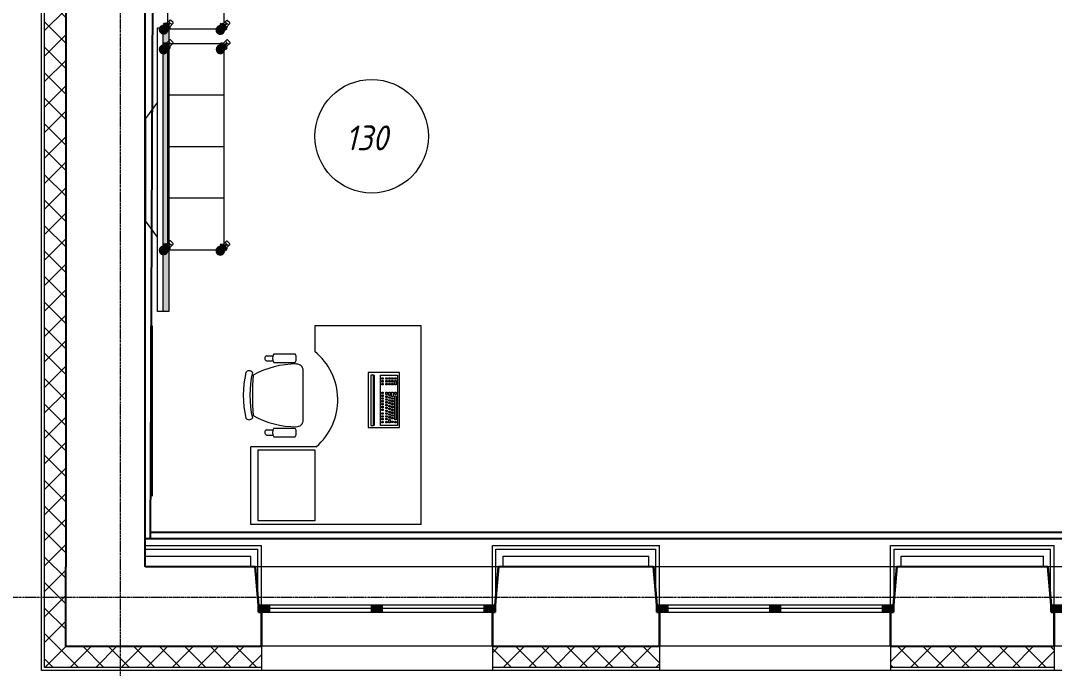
# Model space of a CAD drawing. Header units: millimetres. Extents: x -10178924 to 11692288, y -947381 to 58396.
# Drawn here: x 826077 to 833369, y -922743 to -918179 of the extents above; entities that cross this region are included whole.
import ezdxf

# ---------------------------------------------------------------- set-up
doc = ezdxf.new("R2010")
doc.units = ezdxf.units.MM
doc.linetypes.add('ADSK_Штрих_ш3 п1_5', pattern=[4.5, 3, -1.5])
doc.linetypes.add('осевая', pattern=[50.8, 31.75, -6.35, 6.35, -6.35])
for name, color, linetype in [('PDF _Марки помещений', 5, 'Continuous'), ('PDF _подоконники с зашивкой', 250, 'Continuous'), ('PDF _Стены краска9010', 7, 'Continuous')]:
    doc.layers.add(name, color=color, linetype=linetype)
doc.layers.add('PDF _Стены отделка', color=7, linetype='Continuous', true_color=0xb505c2)
for name, color, linetype, lineweight in [('Отделка СТЕН', 6, 'Continuous', 13), ('Перегородки_ГКЛ', 20, 'Continuous', 9), ('Размеры осевые', 153, 'Continuous', 9), ('Стены.1', 7, 'Continuous', 25), ('ТХ оборудование', 7, 'Continuous', 9)]:
    doc.layers.add(name, color=color, linetype=linetype, lineweight=lineweight)
doc.styles.add('ISOCPEUR', font='isocpeui.ttf', dxfattribs={"width": 0.9})

# ---------------------------------------------------------------- blocks, each defined once
blk = doc.blocks.new('кресло специалиста')
at = {"layer": 'ТХ оборудование', "color": 252, "lineweight": 9, "true_color": 0x939598}
for p, q in [((-258.8, 279.6), (-213.2, 279.6)), ((-258.8, 242.8), (-213.1, 242.8)), ((-207.4, 291.6), (-56.3, 291.6)), ((-207.4, 231.4), (-56.3, 231.4)), ((0, -175.1), (0, 175.1)), ((-258.9, -279.6), (-213.2, -279.6)), ((-258.8, -242.8), (-213.1, -242.8)), ((-207.4, -231.4), (-56.3, -231.4)), ((-207.4, -291.6), (-56.3, -291.6))]:
    blk.add_line(p, q, dxfattribs=at)
for centre, radius, start, end in [((-48.5, -403.4), 624.5, 89.87797, 119.10589), ((-250.3, 261.2), 20.2, 114.89545, 245.33537), ((-157.4, 261.5), 58.4, 148.95101, 211.04877), ((-106.3, 261.5), 58.4, 328.95097, 31.04877), ((-45.4, 175.7), 45.4, 359.25187, 92.18664), ((325.7, 0.7), 747.5, 167.60199, 192.39777), ((-381.1, 145.4), 28.1, 34.29007, 145.70964), ((372.2, 0.7), 747.5, 167.60199, 192.39777), ((1404, 0.7), 1761.9, 175.39382, 184.65462), ((-48.5, 403.4), 624.5, 240.90677, 270.12147), ((-381.1, -143.9), 28.1, 214.29147, 325.70827), ((-45.4, -175.7), 45.4, 267.81347, 0.74787), ((-250.3, -261.2), 20.2, 114.89545, 245.33537), ((-157.4, -261.5), 58.4, 148.95098, 211.04877), ((-106.3, -261.5), 58.4, 328.95097, 31.04877)]:
    blk.add_arc(centre, radius, start, end, dxfattribs=at)
blk = doc.blocks.new('A$C01E1659C')
at = {"layer": 'ТХ оборудование', "lineweight": 9, "true_color": 0x939598}
h = blk.add_hatch(color=252, dxfattribs=at)
h.dxf.hatch_style = 1
h.paths.add_polyline_path([(-354.7, -170.2), (0, -170.2), (0, -165.7), (-354.7, -165.7)])
at = {"color": 252, "lineweight": 9, "true_color": 0x939598}
blk.add_lwpolyline([(-368.2, 12.9), (18.8, 12.9), (18.8, -206), (-368.2, -206)], close=True, dxfattribs=at)
at = {"layer": 'ТХ оборудование', "color": 252, "lineweight": 9, "true_color": 0x939598}
for p, q in [((-354.7, 0), (-354.7, -120)), ((0, 0), (-354.7, 0)), ((0, -120), (0, 0)), ((-335.3, -9.8), (-335.3, -20)), ((-325.3, -9.8), (-335.3, -9.8)), ((-335.3, -20), (-325.3, -20)), ((-335.3, -52), (-335.3, -62.2)), ((-312.1, -52), (-335.3, -52)), ((-335.3, -62.2), (-312.1, -62.2)), ((-335.3, -72.5), (-335.3, -82.7)), ((-325.3, -72.5), (-335.3, -72.5)), ((-333.6, -31.4), (-333.6, -41.7)), ((-323.7, -31.4), (-333.6, -31.4)), ((-333.6, -41.7), (-323.7, -41.7)), ((-325.3, -20), (-325.3, -9.8)), ((-325.3, -82.7), (-325.3, -72.5)), ((-323.7, -41.7), (-323.7, -31.4)), ((-315.4, -9.8), (-315.4, -20)), ((-146.2, -9.8), (-315.4, -9.8)), ((-315.4, -20), (-146.2, -20)), ((-315.4, -72.5), (-315.4, -82.7)), ((-305.4, -72.5), (-315.4, -72.5)), ((-312.1, -62.2), (-312.1, -52)), ((-308.7, -31.4), (-308.7, -41.7)), ((-298.8, -31.4), (-308.7, -31.4)), ((-308.7, -41.7), (-298.8, -41.7)), ((-305.4, -82.7), (-305.4, -72.5)), ((-302.1, -52), (-302.1, -62.2)), ((-292.2, -52), (-302.1, -52)), ((-302.1, -62.2), (-292.2, -62.2)), ((-298.8, -41.7), (-298.8, -31.4)), ((-295.5, -72.5), (-295.5, -82.7)), ((-285.5, -72.5), (-295.5, -72.5)), ((-292.2, -62.2), (-292.2, -52)), ((-288.8, -31.4), (-288.8, -41.7)), ((-278.9, -31.4), (-288.8, -31.4)), ((-288.8, -41.7), (-278.9, -41.7)), ((-285.5, -82.7), (-285.5, -72.5)), ((-282.2, -52), (-282.2, -62.2)), ((-272.3, -52), (-282.2, -52)), ((-282.2, -62.2), (-272.3, -62.2)), ((-278.9, -41.7), (-278.9, -31.4)), ((-275.6, -72.5), (-275.6, -82.7)), ((-265.6, -72.5), (-275.6, -72.5)), ((-272.3, -62.2), (-272.3, -52)), ((-268.9, -31.4), (-268.9, -41.7)), ((-259, -31.4), (-268.9, -31.4)), ((-268.9, -41.7), (-259, -41.7)), ((-265.6, -82.7), (-265.6, -72.5)), ((-262.3, -52), (-262.3, -62.2)), ((-252.4, -52), (-262.3, -52)), ((-262.3, -62.2), (-252.4, -62.2)), ((-259, -41.7), (-259, -31.4)), ((-255.7, -72.5), (-255.7, -82.7)), ((-245.7, -72.5), (-255.7, -72.5)), ((-252.4, -62.2), (-252.4, -52)), ((-249, -31.4), (-249, -41.7)), ((-239.1, -31.4), (-249, -31.4)), ((-249, -41.7), (-239.1, -41.7)), ((-245.7, -82.7), (-245.7, -72.5)), ((-242.4, -52), (-242.4, -62.2)), ((-232.5, -52), (-242.4, -52)), ((-242.4, -62.2), (-232.5, -62.2)), ((-239.1, -41.7), (-239.1, -31.4)), ((-235.8, -72.5), (-235.8, -82.7)), ((-225.8, -72.5), (-235.8, -72.5)), ((-232.5, -62.2), (-232.5, -52)), ((-229.2, -31.4), (-229.2, -41.7)), ((-219.2, -31.4), (-229.2, -31.4)), ((-229.2, -41.7), (-219.2, -41.7)), ((-225.8, -82.7), (-225.8, -72.5)), ((-222.5, -52), (-222.5, -62.2)), ((-212.6, -52), (-222.5, -52)), ((-222.5, -62.2), (-212.6, -62.2)), ((-219.2, -41.7), (-219.2, -31.4)), ((-215.9, -72.5), (-215.9, -82.7)), ((-205.9, -72.5), (-215.9, -72.5)), ((-212.6, -62.2), (-212.6, -52)), ((-209.3, -31.4), (-209.3, -41.7)), ((-199.3, -31.4), (-209.3, -31.4)), ((-209.3, -41.7), (-199.3, -41.7)), ((-205.9, -82.7), (-205.9, -72.5)), ((-202.6, -52), (-202.6, -62.2)), ((-192.7, -52), (-202.6, -52)), ((-202.6, -62.2), (-192.7, -62.2)), ((-199.3, -41.7), (-199.3, -31.4)), ((-196, -72.5), (-196, -82.7)), ((-186, -72.5), (-196, -72.5)), ((-192.7, -62.2), (-192.7, -52)), ((-189.4, -31.4), (-189.4, -41.7)), ((-179.4, -31.4), (-189.4, -31.4)), ((-189.4, -41.7), (-179.4, -41.7)), ((-186, -82.7), (-186, -72.5)), ((-182.7, -52), (-182.7, -62.2)), ((-172.8, -52), (-182.7, -52)), ((-182.7, -62.2), (-172.8, -62.2)), ((-179.4, -41.7), (-179.4, -31.4)), ((-176.1, -72.5), (-176.1, -82.7)), ((-166.1, -72.5), (-176.1, -72.5)), ((-172.8, -62.2), (-172.8, -52)), ((-169.5, -31.4), (-169.5, -41.7)), ((-159.5, -31.4), (-169.5, -31.4)), ((-169.5, -41.7), (-159.5, -41.7)), ((-166.1, -82.7), (-166.1, -72.5)), ((-162.8, -52), (-162.8, -62.2)), ((-152.9, -52), (-162.8, -52)), ((-162.8, -62.2), (-152.9, -62.2)), ((-159.5, -41.7), (-159.5, -31.4)), ((-156.2, -72.5), (-156.2, -82.7)), ((-146.2, -72.5), (-156.2, -72.5)), ((-152.9, -62.2), (-152.9, -52)), ((-149.6, -31.4), (-149.6, -41.7)), ((-119.7, -31.4), (-149.6, -31.4)), ((-149.6, -41.7), (-119.7, -41.7)), ((-146.2, -20), (-146.2, -9.8)), ((-146.2, -82.7), (-146.2, -72.5)), ((-142.9, -52), (-142.9, -62.2)), ((-119.7, -52), (-142.9, -52)), ((-142.9, -62.2), (-119.7, -62.2)), ((-136.3, -9.8), (-136.3, -20)), ((-119.7, -9.8), (-136.3, -9.8)), ((-136.3, -20), (-119.7, -20)), ((-136.3, -72.5), (-136.3, -82.7)), ((-119.7, -72.5), (-136.3, -72.5)), ((-119.7, -20), (-119.7, -9.8)), ((-119.7, -41.7), (-119.7, -31.4)), ((-119.7, -62.2), (-119.7, -52)), ((-119.7, -82.7), (-119.7, -72.5)), ((-68.4, -9.8), (-68.4, -20)), ((-38.6, -9.8), (-68.4, -9.8)), ((-68.4, -20), (-38.6, -20)), ((-68.4, -31.4), (-68.4, -41.7)), ((-58.5, -31.4), (-68.4, -31.4)), ((-68.4, -41.7), (-58.5, -41.7)), ((-68.4, -52), (-68.4, -62.2)), ((-58.5, -52), (-68.4, -52)), ((-68.4, -62.2), (-58.5, -62.2)), ((-68.4, -72.5), (-68.4, -82.7)), ((-58.5, -72.5), (-68.4, -72.5)), ((-58.5, -41.7), (-58.5, -31.4)), ((-58.5, -62.2), (-58.5, -52)), ((-58.5, -82.7), (-58.5, -72.5)), ((-48.5, -31.4), (-48.5, -41.7)), ((-38.6, -31.4), (-48.5, -31.4)), ((-48.5, -41.7), (-38.6, -41.7)), ((-48.5, -52), (-48.5, -62.2)), ((-38.6, -52), (-48.5, -52)), ((-48.5, -62.2), (-38.6, -62.2)), ((-48.5, -72.5), (-48.5, -82.7)), ((-38.6, -72.5), (-48.5, -72.5)), ((-38.6, -20), (-38.6, -9.8)), ((-38.6, -41.7), (-38.6, -31.4)), ((-38.6, -62.2), (-38.6, -52)), ((-38.6, -82.7), (-38.6, -72.5)), ((-28.6, -9.8), (-28.6, -20)), ((-18.7, -9.8), (-28.6, -9.8)), ((-28.6, -20), (-18.7, -20)), ((-28.6, -31.4), (-28.6, -41.7)), ((-18.7, -31.4), (-28.6, -31.4)), ((-28.6, -41.7), (-18.7, -41.7)), ((-28.6, -52), (-28.6, -62.2)), ((-18.7, -52), (-28.6, -52)), ((-28.6, -62.2), (-18.7, -62.2)), ((-28.6, -72.5), (-28.6, -82.7)), ((-18.7, -72.5), (-28.6, -72.5)), ((-18.7, -20), (-18.7, -9.8)), ((-18.7, -41.7), (-18.7, -31.4)), ((-18.7, -62.2), (-18.7, -52)), ((-18.7, -82.7), (-18.7, -72.5)), ((-354.7, -120), (0, -120)), ((-335.3, -82.7), (-325.3, -82.7)), ((-335.3, -101), (-335.3, -111.3)), ((-325.3, -101), (-335.3, -101)), ((-335.3, -111.3), (-325.3, -111.3)), ((-325.3, -111.3), (-325.3, -101)), ((-315.4, -82.7), (-305.4, -82.7)), ((-315.4, -101), (-315.4, -111.3)), ((-305.4, -101), (-315.4, -101)), ((-315.4, -111.3), (-305.4, -111.3)), ((-305.4, -111.3), (-305.4, -101)), ((-295.5, -82.7), (-285.5, -82.7)), ((-295.5, -101), (-295.5, -111.3)), ((-285.5, -101), (-295.5, -101)), ((-295.5, -111.3), (-285.5, -111.3)), ((-285.5, -111.3), (-285.5, -101)), ((-275.6, -82.7), (-265.6, -82.7)), ((-275.6, -101), (-275.6, -111.3)), ((-265.6, -101), (-275.6, -101)), ((-275.6, -111.3), (-265.6, -111.3)), ((-265.6, -111.3), (-265.6, -101)), ((-255.7, -82.7), (-245.7, -82.7)), ((-249, -101), (-249, -111.3)), ((-239.1, -101), (-249, -101)), ((-249, -111.3), (-239.1, -111.3)), ((-239.1, -111.3), (-239.1, -101)), ((-235.8, -82.7), (-225.8, -82.7)), ((-229.2, -101), (-229.2, -111.3)), ((-219.2, -101), (-229.2, -101)), ((-229.2, -111.3), (-219.2, -111.3)), ((-219.2, -111.3), (-219.2, -101)), ((-215.9, -82.7), (-205.9, -82.7)), ((-209.3, -101), (-209.3, -111.3)), ((-199.3, -101), (-209.3, -101)), ((-209.3, -111.3), (-199.3, -111.3)), ((-199.3, -111.3), (-199.3, -101)), ((-196, -82.7), (-186, -82.7)), ((-189.4, -101), (-189.4, -111.3)), ((-179.4, -101), (-189.4, -101)), ((-189.4, -111.3), (-179.4, -111.3)), ((-179.4, -111.3), (-179.4, -101)), ((-176.1, -82.7), (-166.1, -82.7)), ((-169.5, -101), (-169.5, -111.3)), ((-159.5, -101), (-169.5, -101)), ((-169.5, -111.3), (-159.5, -111.3)), ((-159.5, -111.3), (-159.5, -101)), ((-156.2, -82.7), (-146.2, -82.7)), ((-149.6, -101), (-149.6, -111.3)), ((-139.6, -101), (-149.6, -101)), ((-149.6, -111.3), (-139.6, -111.3)), ((-139.6, -111.3), (-139.6, -101)), ((-136.3, -82.7), (-119.7, -82.7)), ((-129.7, -101), (-129.7, -111.3)), ((-119.7, -101), (-129.7, -101)), ((-129.7, -111.3), (-119.7, -111.3)), ((-119.7, -111.3), (-119.7, -101)), ((-68.4, -82.7), (-58.5, -82.7)), ((-68.4, -101), (-68.4, -111.3)), ((-58.5, -101), (-68.4, -101)), ((-68.4, -111.3), (-58.5, -111.3)), ((-58.5, -111.3), (-58.5, -101)), ((-48.5, -82.7), (-38.6, -82.7)), ((-48.5, -101), (-48.5, -111.3)), ((-38.6, -101), (-48.5, -101)), ((-48.5, -111.3), (-38.6, -111.3)), ((-38.6, -111.3), (-38.6, -101)), ((-28.6, -82.7), (-18.7, -82.7)), ((-28.6, -101), (-28.6, -111.3)), ((-18.7, -101), (-28.6, -101)), ((-28.6, -111.3), (-18.7, -111.3)), ((-18.7, -111.3), (-18.7, -101))]:
    blk.add_line(p, q, dxfattribs=at)
for points in [[(-354.7, -170.2), (0, -170.2), (0, -165.7), (-354.7, -165.7)], [(-354.7, -170.2), (0, -170.2), (0, -187.3), (-354.7, -187.3)]]:
    blk.add_lwpolyline(points, close=True, dxfattribs=at)
blk = doc.blocks.new('A$C00f06a42')
at = {"layer": 'ТХ оборудование', "color": 252, "lineweight": 9, "true_color": 0x939598}
for p, q in [((0, 0), (-1400, 0)), ((-1400, 0), (-1400, -750)), ((0, 0), (0, -1200)), ((-1400, -750), (-1219.1, -750)), ((-547.9, -739), (-547.9, -1200)), ((0, -1200), (-547.9, -1200))]:
    blk.add_line(p, q, dxfattribs=at)
blk.add_lwpolyline([(-26.4, -1148.7), (-526.4, -1148.7), (-526.4, -748.7), (-26.4, -748.7)], close=True, dxfattribs=at)
at = {"layer": 'ТХ оборудование', "color": 252, "lineweight": 9, "ltscale": 50, "true_color": 0x939598}
blk.add_arc((-878.9, -1024.4), 437, 40.76329, 141.11011, dxfattribs=at)
blk = doc.blocks.new('A$C192C3C2E')
at = {"layer": 'ТХ оборудование', "lineweight": 9, "true_color": 0x939598}
h = blk.add_hatch(color=252, dxfattribs=at)
h.dxf.hatch_style = 1
h.paths.add_polyline_path([(1950, 0), (-50, 0), (-50, 40.5), (1950, 40.5)])
at = {"layer": 'ТХ оборудование', "color": 252, "lineweight": 9, "true_color": 0x939598}
for p, q in [((473.9, 80.9), (588.9, 163.9)), ((1311.1, 163.9), (588.9, 163.9)), ((1426.1, 80.9), (1311.1, 163.9))]:
    blk.add_line(p, q, dxfattribs=at)
for points in [[(1950, 0), (-50, 0), (-50, 80.9), (1950, 80.9)], [(1950, 0), (-50, 0), (-50, 40.5), (1950, 40.5)]]:
    blk.add_lwpolyline(points, close=True, dxfattribs=at)
blk = doc.blocks.new('A$C6ec7b9be')
at = {"layer": 'ТХ оборудование', "color": 252, "lineweight": 5, "true_color": 0x939598, "transparency": 33554687}
for p, q in [((0, 13.1), (0, 12.9)), ((0, 12.9), (0, -12.9)), ((3, 16.1), (37.5, 16.1)), ((16, 3.1), (16, 16.1)), ((16, 3.1), (84, 3.1)), ((36, 16.1), (36, 3.1)), ((37.5, 22.1), (61.4, 22.1)), ((37.5, 18.1), (37.5, 22.1)), ((63.3, 20.1), (37.5, 20.1)), ((37.5, 18.1), (37.5, 12.8)), ((37.5, 16.1), (97, 16.1)), ((37.5, 12.8), (37.5, -17.9)), ((43.8, 27.1), (50, 27.1)), ((43.8, 27.1), (43.8, 22.1)), ((45.5, 20.1), (45.5, 22.1)), ((45.5, -15.9), (45.5, 16.1)), ((46, -21.9), (46, 22.1)), ((50, 27.1), (56.3, 27.1)), ((50, 27.1), (50, 22.1)), ((54, -21.9), (54, 22.1)), ((54.5, 20.1), (54.5, 22.1)), ((54.5, -15.9), (54.5, 16.1)), ((56.3, 27.1), (56.3, 22.1)), ((64, 16.1), (64, 3.1)), ((70.3, -12.4), (70.5, 12.6)), ((70.5, 12.6), (70.3, -12.4)), ((95.5, 12.5), (70.5, 12.6)), ((71.6, 11.4), (71.5, -11.2)), ((94.2, 11.3), (71.6, 11.4)), ((84, 3.1), (84, 16.1)), ((94.1, -11.3), (94.2, 11.3)), ((95.3, -12.5), (95.5, 12.5)), ((96.5, 12.5), (95.5, 12.5)), ((96.3, -13.5), (96.5, 12.5)), ((100, 13.1), (100, -12.9)), ((97, -15.9), (3, -15.9)), ((84, -2.9), (16, -2.9)), ((16, -2.9), (16, -15.9)), ((36, -15.9), (36, -2.9)), ((37.5, -21.9), (37.5, -17.9)), ((37.5, -19.9), (63.3, -19.9)), ((61.4, -21.9), (37.5, -21.9)), ((43.5, -26.9), (43.5, -21.9)), ((50, -26.9), (43.5, -26.9)), ((45.5, -21.9), (45.5, -19.9)), ((46, -27.3), (46, -26.9)), ((46, -28.9), (46, -27.3)), ((46, -28.9), (54, -28.9)), ((50, -26.9), (50, -21.9)), ((56.5, -26.9), (50, -26.9)), ((54, -27.3), (54, -26.9)), ((54, -28.9), (54, -27.3)), ((54.5, -21.9), (54.5, -19.9)), ((56.5, -26.9), (56.5, -21.9)), ((64, -15.9), (64, -2.9)), ((95.3, -12.5), (70.3, -12.4)), ((70.3, -12.4), (95.3, -12.5)), ((85.3, -13.9), (70.3, -13.9)), ((85.3, -27.4), (70.3, -27.4)), ((71.5, -11.2), (94.1, -11.3)), ((84, -2.9), (84, -15.9)), ((85.3, -12.4), (85.3, -27.4)), ((85.3, -27.4), (86.3, -27.5)), ((86.3, -13.5), (95.3, -13.5)), ((86.3, -27.5), (86.3, -13.5)), ((95.3, -13.5), (96.3, -13.5))]:
    blk.add_line(p, q, dxfattribs=at)
for centre, radius, start, end in [((3, 13.1), 3, 90, 180), ((82.9, 0.1), 28.5, 153.7256, 270), ((82.9, 0.1), 28.5, 90, 153.7256), ((82.9, 0.1), 25, 90, 270), ((82.9, 0.1), 28, 90, 139.9948), ((61.4, 25.1), 3, 270, 310.74905), ((82.9, 0.1), 30, 90, 130.74905), ((82.9, 0.1), 15, 123.29728, 270), ((82.9, 0.1), 12, 90, 270), ((82.9, 0.1), 15, 90, 123.29728), ((82.9, 0.1), 6, 90, 270), ((82.9, 0.1), 5, 359.73997, 179.73997), ((82.9, 0.1), 5, 179.73997, 359.73997), ((82.9, 0.1), 30, 294.36429, 90), ((82.9, 0.1), 28.5, 295.75433, 90), ((82.9, 0.1), 28, 270, 90), ((82.9, 0.1), 25, 270, 90), ((82.9, 0.1), 15, 56.18266, 90), ((82.9, 0.1), 12, 270, 90), ((82.9, 0.1), 6, 270, 90), ((82.9, 0.1), 15, 25.5819, 56.18266), ((82.9, 0.1), 15, 333.89804, 25.5819), ((97, 13.1), 3, 0, 90), ((3, -12.9), 3, 180, 270), ((82.9, 0.1), 28, 220.0052, 270), ((61.4, -24.9), 3, 49.25095, 90), ((82.9, 0.1), 30, 229.25095, 270), ((82.9, 0.1), 15, 270, 333.89804), ((82.9, 0.1), 28.5, 270, 295.75433), ((82.9, 0.1), 30, 270, 294.36429), ((97, -12.9), 3, 270, 0)]:
    blk.add_arc(centre, radius, start, end, dxfattribs=at)
for points in [[(39.5, 20.1), (38.3, 21.2), (37.5, 22.1), (37.5, 22.1)], [(39.5, -19.9), (38.3, -21.1), (37.5, -21.9), (37.5, -21.9)]]:
    blk.add_rational_spline(points, [1, 0.804737854124, 0.804737854124, 1], degree=3, dxfattribs=at)
blk = doc.blocks.new('A$C0E844DE9')
at = {"layer": 'ТХ оборудование', "color": 252, "lineweight": 9, "true_color": 0x939598}
for p, q in [((28.8, 457.4), (28.8, 57.4)), ((1479.9, 457.4), (28.8, 457.4)), ((391.6, 457.4), (391.6, 57.4)), ((754.3, 457.4), (754.3, 57.4)), ((1117.1, 457.4), (1117.1, 57.4)), ((1479.9, 57.4), (1479.9, 457.4)), ((28.8, 57.4), (1479.9, 57.4))]:
    blk.add_line(p, q, dxfattribs=at)
at = {"layer": 'ТХ оборудование', "color": 252, "lineweight": 9, "ltscale": 200, "true_color": 0x939598, "rotation": 315}
for p in [(10, 489.6), (1428.7, 488.5), (10, 88.5), (1426.3, 88.5)]:
    blk.add_blockref('A$C6ec7b9be', p, dxfattribs=at)
blk = doc.blocks.new('Двустворчатое Окно 22')
at = {"layer": 'Стены.1', "linetype": 'Continuous', "lineweight": 0}
for points in [[(-835, 0), (-835, -50), (-755, -50), (-755, 0)], [(0, -50), (0, 0), (-40, 0), (-40, -50)], [(0, 0), (0, -50), (40, -50), (40, 0)], [(835, -50), (835, 0), (755, 0), (755, -50)]]:
    blk.add_hatch(color=256, dxfattribs=at).paths.add_polyline_path(points)
at = {"layer": 'Стены.1', "linetype": 'Continuous', "lineweight": 5}
for p, q in [((-858.6, 270), (858.6, 270)), ((-755, 0), (-40, 0)), ((40, 0), (755, 0)), ((-755, -25), (-40, -25)), ((-40, -50), (-755, -50)), ((40, -25), (755, -25)), ((755, -50), (40, -50)), ((-815, -290), (815, -290))]:
    blk.add_line(p, q, dxfattribs=at)
at = {"layer": 'Стены.1', "linetype": 'Continuous', "lineweight": 30}
for p, q in [((-835, 0), (-858.6, 270)), ((835, 0), (858.6, 270)), ((-835, -50), (-835, 0)), ((-835, -50), (-835, 0)), ((835, -50), (835, 0)), ((835, -50), (835, 0)), ((-815, -50), (-835, -50)), ((-815, -50), (-835, -50)), ((-815, -290), (-815, -50)), ((815, -50), (835, -50)), ((815, -50), (835, -50)), ((815, -290), (815, -50))]:
    blk.add_line(p, q, dxfattribs=at)
at = {"layer": 'Стены.1', "linetype": 'Continuous', "lineweight": 20}
for p, q in [((-835, 0), (-755, 0)), ((-755, 0), (-755, -50)), ((-40, -50), (-40, 0)), ((-40, 0), (0, 0)), ((0, 0), (40, 0)), ((40, 0), (40, -50)), ((755, -50), (755, 0)), ((755, 0), (835, 0)), ((-755, -50), (-835, -50)), ((0, -50), (-40, -50)), ((40, -50), (0, -50)), ((835, -50), (755, -50))]:
    blk.add_line(p, q, dxfattribs=at)
blk = doc.blocks.new('A$Cad086cf1')
at = {"layer": 'Отделка СТЕН', "true_color": 0x636466, "transparency": 33554687}
h = blk.add_hatch(dxfattribs=at)
h.set_pattern_fill('ANSI37', color=251, scale=40)
h.set_pattern_definition([(45, (142968.72, -47941.48), (-89.80256, 89.80256), []), (135, (142968.72, -47941.48), (-89.80256, -89.80256), [])])
h.paths.add_polyline_path([(-7386.275, -40477.364), (-7536.275, -40477.364), (-7536.275, -48446.478), (-6006.547, -48446.478), (-6006.547, -48296.478), (-7386.275, -48296.478)])
h.paths.add_polyline_path([(-3197.852, -48296.478), (-4376.547, -48296.478), (-4376.547, -48446.478), (-3197.852, -48446.478)])
h.paths.add_polyline_path([(-414.627, -48296.478), (-1567.852, -48296.478), (-1567.852, -48446.478), (-414.627, -48446.478)])
h.paths.add_polyline_path([(2382.027, -48296.478), (1215.373, -48296.478), (1215.373, -48446.478), (2382.027, -48446.478)])
h.paths.add_polyline_path([(-7386.275, -31868.119), (-151.462, -31868.119), (-151.462, -31718.119), (-7536.275, -31718.119), (-7536.275, -33241.401), (-7386.275, -33241.401)])
h.paths.add_polyline_path([(25266.729, -31249.802), (25116.721, -31249.802), (25121.326, -31717.601), (24909.646, -31718.119), (24909.646, -31868.119), (25272.81, -31867.587)])
h.paths.add_polyline_path([(23279.646, -31718.119), (22121.774, -31718.119), (22121.774, -31868.119), (23279.646, -31868.119)])
h.paths.add_polyline_path([(20491.774, -31718.119), (19316.859, -31718.119), (19316.859, -31868.119), (20491.774, -31868.119)])
h.paths.add_polyline_path([(17713.142, -29916.63), (17168.725, -29916.63), (17168.725, -30066.63), (17563.142, -30066.63), (17563.142, -31868.119), (17886.859, -31868.119), (17886.859, -31718.119), (17713.142, -31718.119)])
h.paths.add_polyline_path([(17168.725, -29916.63), (16213.142, -29916.63), (16213.142, -30066.63), (17168.725, -30066.63)])
h.paths.add_polyline_path([(14198.142, -29916.63), (13168.725, -29916.63), (13168.725, -30066.63), (14198.142, -30066.63)])
h.paths.add_polyline_path([(13168.725, -29916.63), (12691.199, -29916.63), (12691.199, -31718.119), (12503.883, -31718.119), (12503.883, -31868.119), (12841.199, -31868.119), (12841.199, -30066.63), (13168.725, -30066.63)])
h.paths.add_polyline_path([(11073.883, -31718.119), (9888.912, -31718.119), (9888.912, -31868.119), (11073.883, -31868.119)])
h.paths.add_polyline_path([(8258.912, -31718.119), (7097.756, -31718.119), (7097.756, -31868.119), (8258.912, -31868.119)])
h.paths.add_polyline_path([(5467.756, -31718.119), (4303.088, -31718.119), (4303.088, -31868.119), (5465.74, -31868.119)])
h.paths.add_polyline_path([(2673.088, -31718.119), (1478.538, -31718.119), (1478.538, -31868.119), (2673.088, -31868.119)])
h.paths.add_polyline_path([(23941.72, -48296.478), (23603.748, -48296.478), (23603.748, -48446.478), (23941.72, -48446.478)])
h.paths.add_polyline_path([(21973.748, -48296.478), (20808.789, -48296.478), (20808.789, -48446.478), (21973.748, -48446.478)])
h.paths.add_polyline_path([(19178.789, -48296.478), (18008.239, -48296.478), (18008.239, -48446.478), (19178.789, -48446.478)])
h.paths.add_polyline_path([(16378.239, -48296.478), (15216.447, -48296.478), (15216.447, -48446.478), (16378.239, -48446.478)])
h.paths.add_polyline_path([(13586.447, -48296.478), (12422.391, -48296.478), (12422.391, -48446.478), (13586.447, -48446.478)])
h.paths.add_polyline_path([(10792.391, -48296.478), (9611.009, -48296.478), (9611.009, -48446.478), (10792.391, -48446.478)])
h.paths.add_polyline_path([(7981.009, -48296.478), (6809.325, -48296.478), (6809.325, -48446.478), (7981.009, -48446.478)])
h.paths.add_polyline_path([(5179.325, -48296.478), (4012.027, -48296.478), (4012.027, -48446.478), (5179.325, -48446.478)])
at = {"layer": 'PDF _Марки помещений', "color": 251, "lineweight": 9, "true_color": 0x636466, "transparency": 33554687}
blk.add_circle((-5228.699, -44702.713), 400.063, dxfattribs=at)
at = {"layer": 'PDF _подоконники с зашивкой', "color": 251, "lineweight": 25, "true_color": 0x636466, "transparency": 33554687}
blk.add_lwpolyline([(-6826.275, -47736.478), (-6826.275, -47537.139), (1453.725, -47537.139), (1453.725, -47736.478)], dxfattribs=at)
at = {"layer": 'PDF _Стены краска9010', "color": 251, "true_color": 0x636466, "transparency": 33554585}
for p, q in [((-6764.565, -41706.478), (-6790.428, -47537.139)), ((-6794.954, -47492.934), (1398.778, -47492.934)), ((-6790.428, -47537.139), (-6790.428, -47537.139))]:
    blk.add_line(p, q, dxfattribs=at)
at = {"layer": 'PDF _Стены отделка', "color": 251, "linetype": 'ADSK_Штрих_ш3 п1_5', "lineweight": 40, "true_color": 0x636466, "transparency": 33554610}
blk.add_line((-6781.16, -46038.387), (-6781.16, -47238.387), dxfattribs=at)
at = {"layer": 'Отделка СТЕН', "color": 251, "true_color": 0x636466, "transparency": 33554687}
for p, q in [((-6006.547, -48296.478), (-6006.547, -48466.478)), ((-4376.547, -48296.478), (-4376.547, -48466.478)), ((-3197.852, -48296.478), (-3197.852, -48466.478)), ((-1567.852, -48296.478), (-1567.852, -48466.478)), ((-414.627, -48296.478), (-414.627, -48466.478))]:
    blk.add_line(p, q, dxfattribs=at)
for points in [[(24743.725, -48466.478), (-7556.275, -48466.478), (-7556.275, -31698.119), (12671.199, -31698.119), (12671.199, -29896.63), (14198.142, -29896.63)], [(-6006.547, -48446.478), (-7536.275, -48446.478), (-7536.275, -40477.364)], [(-3197.852, -48446.478), (-4376.547, -48446.478)], [(-414.627, -48446.478), (-1567.852, -48446.478)]]:
    blk.add_lwpolyline(points, dxfattribs=at)
at = {"layer": 'Перегородки_ГКЛ', "color": 251, "ltscale": 0.1, "true_color": 0x636466, "transparency": 33554687}
for p, q in [((-6826.275, -47586.478), (-6006.547, -47586.478)), ((-6826.275, -47611.478), (-6031.547, -47611.478)), ((-6031.547, -47919.328), (-6031.547, -47611.478)), ((-6006.547, -48056.478), (-6006.547, -47586.478)), ((-4376.547, -47586.478), (-3197.852, -47586.478)), ((-4376.547, -48056.478), (-4376.547, -47586.478)), ((-4351.547, -47611.478), (-3222.852, -47611.478)), ((-4351.547, -47919.328), (-4351.547, -47611.478)), ((-3222.852, -47919.328), (-3222.852, -47611.478)), ((-3197.852, -48056.478), (-3197.852, -47586.478)), ((-1567.852, -47586.478), (-414.627, -47586.478)), ((-1567.852, -48056.478), (-1567.852, -47586.478)), ((-1542.852, -47611.478), (-439.627, -47611.478)), ((-1542.852, -47919.328), (-1542.852, -47611.478)), ((-439.627, -47919.328), (-439.627, -47611.478)), ((-414.627, -48056.478), (-414.627, -47586.478)), ((-6826.275, -47661.478), (-6081.547, -47661.478)), ((-6081.547, -47736.478), (-6081.547, -47661.478)), ((-4301.547, -47661.478), (-3272.852, -47661.478)), ((-4301.547, -47736.478), (-4301.547, -47661.478)), ((-3272.852, -47736.478), (-3272.852, -47661.478)), ((-1492.852, -47661.478), (-489.627, -47661.478)), ((-1492.852, -47736.478), (-1492.852, -47661.478)), ((-489.627, -47736.478), (-489.627, -47661.478))]:
    blk.add_line(p, q, dxfattribs=at)
at = {"layer": 'Размеры осевые', "color": 251, "linetype": 'осевая', "ltscale": 0.5, "true_color": 0x636466, "transparency": 33554687}
for p, q in [((-7000, -52200), (-7000, -25800)), ((-9750, -47950), (62308.109, -47950))]:
    blk.add_line(p, q, dxfattribs=at)
at = {"layer": 'Стены.1', "color": 251, "linetype": 'Continuous', "true_color": 0x636466, "transparency": 33554687}
for p, q in [((-6026.547, -48006.478), (-6050.169, -47736.478)), ((-4356.547, -48006.478), (-4332.925, -47736.478)), ((-3217.852, -48006.478), (-3241.474, -47736.478)), ((-1547.852, -48006.478), (-1524.23, -47736.478)), ((-434.627, -48006.478), (-458.249, -47736.478)), ((-6026.547, -48056.478), (-6026.547, -48006.478)), ((-4356.547, -48056.478), (-4356.547, -48006.478)), ((-3217.852, -48056.478), (-3217.852, -48006.478)), ((-1547.852, -48056.478), (-1547.852, -48006.478)), ((-434.627, -48056.478), (-434.627, -48006.478)), ((-6006.547, -48056.478), (-6026.547, -48056.478)), ((-6006.547, -48296.478), (-6006.547, -48056.478)), ((-4376.547, -48296.478), (-4376.547, -48056.478)), ((-4376.547, -48056.478), (-4356.547, -48056.478)), ((-3197.852, -48056.478), (-3217.852, -48056.478)), ((-3197.852, -48296.478), (-3197.852, -48056.478)), ((-1567.852, -48296.478), (-1567.852, -48056.478)), ((-1567.852, -48056.478), (-1547.852, -48056.478)), ((-414.627, -48056.478), (-434.627, -48056.478)), ((-414.627, -48296.478), (-414.627, -48056.478))]:
    blk.add_line(p, q, dxfattribs=at)
at = {"layer": 'Стены.1', "color": 251, "linetype": 'Continuous', "true_color": 0x636466, "transparency": 33554687, "flags": 128}
for points in [[(-7386.275, -40477.364), (-7386.275, -47736.478)], [(-6826.275, -47736.478), (-6826.275, -41706.478)], [(-7386.275, -48296.478), (-7386.275, -47736.478)], [(-6050.169, -47736.478), (-6826.275, -47736.478)], [(-4198.346, -47736.478), (-4332.925, -47736.478)], [(-3241.474, -47736.478), (-4198.346, -47736.478)], [(-458.249, -47736.478), (-1524.23, -47736.478)], [(-7386.275, -48296.478), (-6006.547, -48296.478)], [(-4376.547, -48296.478), (-3197.852, -48296.478)], [(-1567.852, -48296.478), (-414.627, -48296.478)]]:
    blk.add_lwpolyline(points, dxfattribs=at)
at = {"layer": 'Стены.1', "color": 251, "linetype": 'Continuous', "true_color": 0x636466, "transparency": 33554687, "xscale": -1, "zscale": 1000}
for p in [(-5191.547, -48006.478), (-2382.852, -48006.478), (400.373, -48006.478)]:
    blk.add_blockref('Двустворчатое Окно 22', p, dxfattribs=at)
at = {"layer": 'ТХ оборудование', "color": 251, "true_color": 0x636466, "transparency": 33554687}
for name, p, rotation in [('A$C0E844DE9', (-6726.401, -42466.705), 270), ('A$C192C3C2E', (-6658.755, -45888.387), 90), ('A$C0E844DE9', (-6726.401, -44022.26), 270), ('A$C00f06a42', (-4879.962, -47438.387), 270)]:
    blk.add_blockref(name, p, dxfattribs=dict(at, rotation=rotation))
blk.add_blockref('кресло специалиста', (-5711.962, -46528.646), dxfattribs=at)
at = {"layer": 'ТХ оборудование', "color": 251, "true_color": 0x636466, "transparency": 33554687, "xscale": -1, "rotation": 270}
blk.add_blockref('A$C01E1659C', (-5045.962, -46386.387), dxfattribs=at)
at = {"layer": 'PDF _Марки помещений', "color": 251, "lineweight": 9, "true_color": 0x636466, "transparency": 33554687, "insert": (-5411.799, -44801.69), "char_height": 175, "attachment_point": 7, "style": 'ISOCPEUR'}
blk.add_mtext('130', dxfattribs=at)

msp = doc.modelspace()

# ---------------------------------------------------------------- block references
msp.add_blockref('A$Cad086cf1', (833781.5, -874290.7))

doc.saveas('drawing.dxf')
